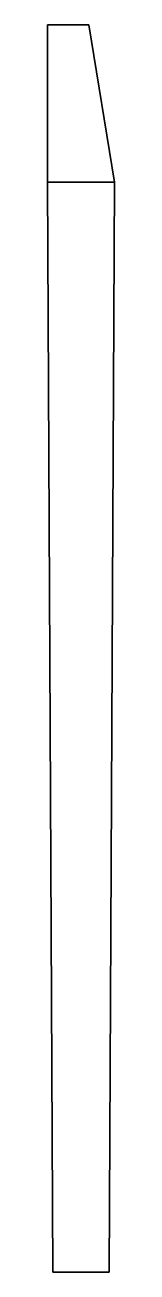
# Model space of a CAD drawing. Extents: x -0.09 to 0.17, y -4.75 to 0.09.
import ezdxf

# ---------------------------------------------------------------- set-up
doc = ezdxf.new("R2010")
doc.units = 0
doc.layers.add('LEGS', color=5, linetype='CONTINUOUS')

msp = doc.modelspace()

# ---------------------------------------------------------------- linework, layer by layer
at = {"layer": 'LEGS'}
for points in [[(-0.09, 0.09, 0.44), (-0.09, -0.52, 0.44), (-0.09, -0.52, 0.91), (-0.09, 0.09, 0.91)], [(0.07, 0.09, 0.44), (0.17, -0.52, 0.44), (-0.09, -0.52, 0.44), (-0.09, 0.09, 0.44)], [(-0.09, 0.09, 0.91), (-0.09, -0.52, 0.91), (0.17, -0.52, 0.91), (0.07, 0.09, 0.91)], [(0.07, 0.09, 0.91), (0.07, 0.09, 0.44), (-0.09, 0.09, 0.44), (-0.09, 0.09, 0.91)], [(0.17, -0.52, 0.91), (0.17, -0.52, 0.44), (0.07, 0.09, 0.44), (0.07, 0.09, 0.91)], [(-0.09, -0.52, 0.44), (-0.07, -4.75, 0.44), (-0.07, -4.75, 0.58), (-0.09, -0.52, 0.91)], [(-0.09, -0.52, 0.91), (-0.07, -4.75, 0.58), (0.15, -4.75, 0.58), (0.17, -0.52, 0.91)], [(0.17, -0.52, 0.44), (0.15, -4.75, 0.44), (-0.07, -4.75, 0.44), (-0.09, -0.52, 0.44)], [(0.17, -0.52, 0.91), (0.17, -0.52, 0.44), (-0.09, -0.52, 0.44), (-0.09, -0.52, 0.91)], [(-0.09, -0.52, 0.91), (-0.09, -0.52, 0.44), (0.17, -0.52, 0.44), (0.17, -0.52, 0.91)], [(0.15, -4.75, 0.58), (0.15, -4.75, 0.44), (0.17, -0.52, 0.44), (0.17, -0.52, 0.91)], [(-0.07, -4.75, 0.58), (-0.07, -4.75, 0.44), (0.15, -4.75, 0.44), (0.15, -4.75, 0.58)]]:
    msp.add_3dface(points, dxfattribs=at)

doc.saveas('drawing.dxf')
